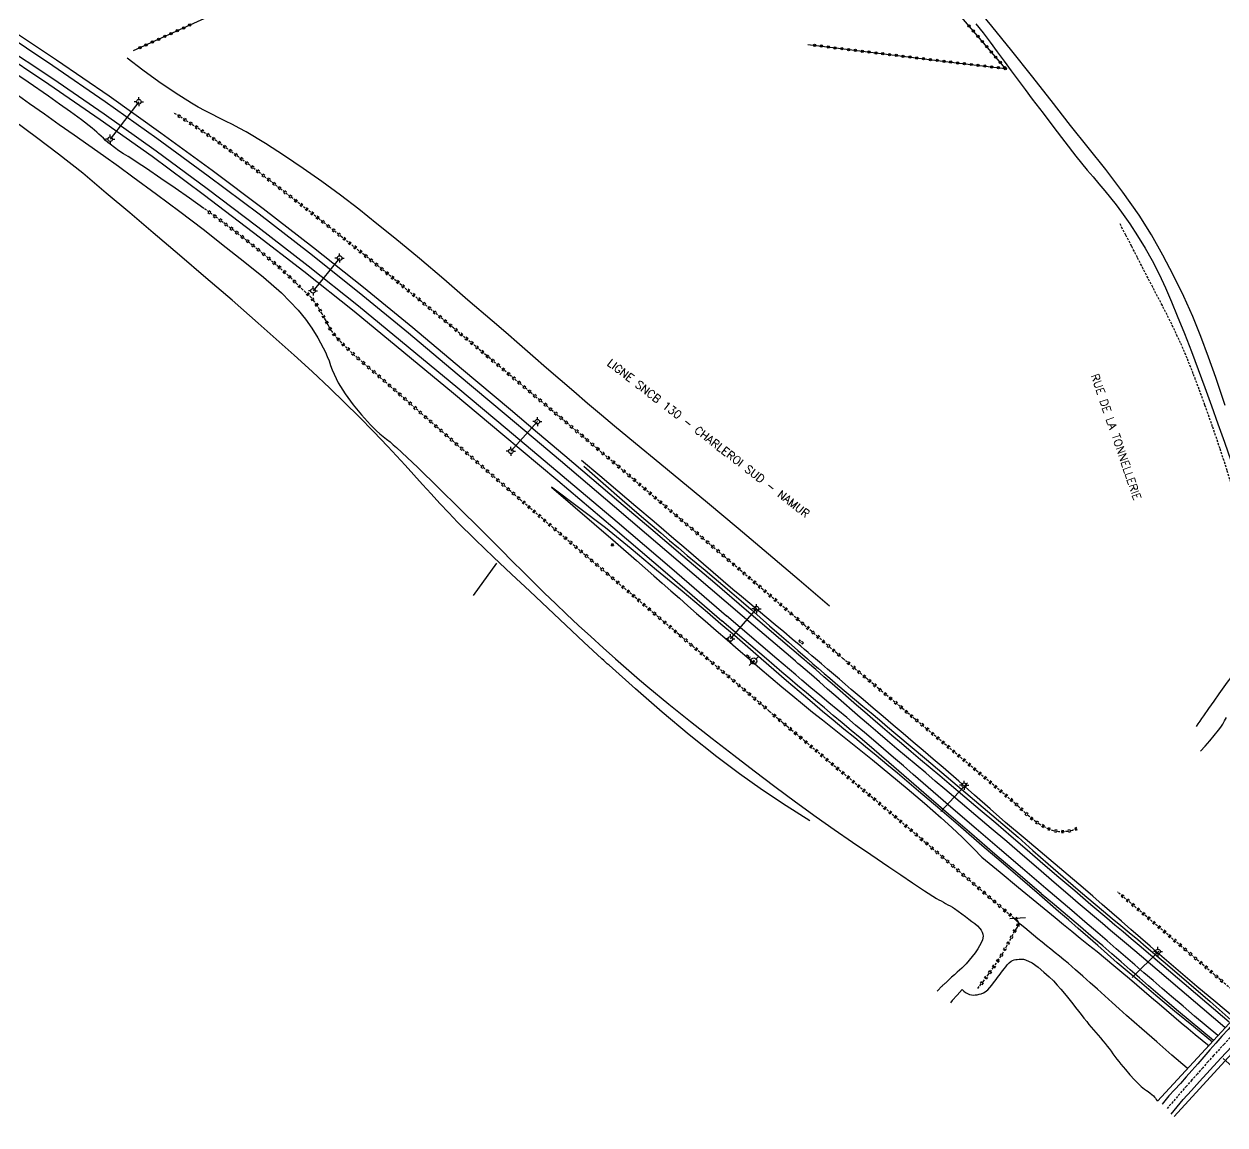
# Model space of a CAD drawing. Header units: millimetres. Extents: x 164000 to 165000, y 124105 to 125000.
# Drawn here: x 164574.7 to 164837.3, y 124569 to 124809.9 of the extents above; entities that cross this region are included whole.
import ezdxf

# ---------------------------------------------------------------- set-up
doc = ezdxf.new("R2010")
doc.units = ezdxf.units.MM
doc.linetypes.add('DASHED', pattern=[0.75, 0.5, -0.25])
doc.layers.get('0').update_dxf_attribs({"linetype": 'CONTINUOUS'})
for name, color, linetype in [('W0001', 6, 'DASHED'), ('W0008', 7, 'CONTINUOUS'), ('W0070', 7, 'DASHED'), ('W0071', 7, 'CONTINUOUS'), ('W0112', 1, 'DASHED'), ('W0120', 7, 'CONTINUOUS'), ('W0211', 2, 'CONTINUOUS'), ('W0214', 2, 'CONTINUOUS'), ('W0220', 5, 'DASHED'), ('W0323', 7, 'CONTINUOUS'), ('W0330', 7, 'CONTINUOUS'), ('W0473', 7, 'CONTINUOUS'), ('W0610', 7, 'CONTINUOUS'), ('W0611', 7, 'CONTINUOUS'), ('W0700', 7, 'CONTINUOUS'), ('W0850', 7, 'CONTINUOUS'), ('W0989', 7, 'CONTINUOUS')]:
    doc.layers.add(name, color=color, linetype=linetype)
doc.styles.get("Standard").update_dxf_attribs({"font": 'romans.shx', "width": 0.85})

# ---------------------------------------------------------------- blocks, each defined once
blk = doc.blocks.new('T610')
for p, q in [((-0.500001, 0), (-1.000002, 0)), ((0, 0.500001), (0, 1.000002)), ((0.500001, 0), (1.000002, 0)), ((0, -0.500001), (0, -1.000002))]:
    blk.add_line(p, q)
blk.add_ellipse((0, 0), major_axis=(-0.353554, 0.353554), ratio=1, start_param=3.926990817, end_param=10.2101761242)
blk = doc.blocks.new('T850')
for p, q in [((-0.25, -0.15), (0, 0.32)), ((0, 0.32), (0.25, -0.15)), ((-0.25, -0.15), (0.25, -0.15))]:
    blk.add_line(p, q)
for major_axis in [(-0.106, 0.106), (-0.0354, 0.0354), (-0.0236, 0.0236)]:
    blk.add_ellipse((0, 0), major_axis=major_axis, ratio=1, start_param=3.926991, end_param=10.210176)
blk = doc.blocks.new('T473')
for p, q in [((-0.166667, 0.166667), (0.166667, -0.166667)), ((-0.166667, -0.166667), (0.166667, 0.166667)), ((0.500001, 0.500001), (1.000002, 1.000002)), ((-1.000002, -1.000002), (-0.500001, -0.500001))]:
    blk.add_line(p, q)
blk.add_ellipse((0, 0), major_axis=(0.471405, 0.471405), ratio=1, start_param=5.4977871438, end_param=11.780972451)
blk = doc.blocks.new('t323o')
at = {"color": 0, "linetype": 'Continuous'}
for radius in [0.25, 0.15]:
    blk.add_circle((0, 0), radius, dxfattribs=at)
blk = doc.blocks.new('t220o')
at = {"color": 0, "linetype": 'Continuous'}
for p, q in [((-0.25, 0.25), (0.25, 0.25)), ((-0.25, -0.25), (0.25, -0.25))]:
    blk.add_line(p, q, dxfattribs=at)

msp = doc.modelspace()

# ---------------------------------------------------------------- linework, layer by layer
at = {"layer": 'W0001'}
msp.add_lwpolyline([(164839.42, 124589.25), (164837.12, 124586.74), (164834.81, 124584.22), (164833.61, 124582.9), (164832.43, 124581.56), (164831.25, 124580.22), (164830.07, 124578.88), (164828.87, 124577.55), (164824.52, 124572.51)], dxfattribs=at)
at = {"layer": 'W0008'}
for points in [[(164851.74, 124604.99), (164850.3, 124603.54), (164848.89, 124602.06), (164847.5, 124600.55), (164846.14, 124599.02), (164844.78, 124597.49), (164843.43, 124595.95), (164842.06, 124594.43), (164840.67, 124592.92), (164839.32, 124591.45), (164837.97, 124589.96), (164836.64, 124588.46), (164835.32, 124586.96), (164834, 124585.45), (164832.68, 124583.95), (164831.35, 124582.44), (164830.02, 124580.95), (164828.77, 124579.54), (164827.54, 124578.13), (164826.28, 124576.74), (164824.98, 124575.38), (164823.53, 124573.61), (164823.53, 124573.61)], [(164825.52, 124571.42), (164825.52, 124571.42), (164828.14, 124574.64), (164829.94, 124576.61), (164831.73, 124578.57), (164834.07, 124581.12), (164836.42, 124583.67), (164838.77, 124586.21), (164841.13, 124588.74), (164842.47, 124590.17), (164843.83, 124591.58), (164845.19, 124592.99), (164846.55, 124594.4), (164847.91, 124595.81), (164849.25, 124597.23), (164850.59, 124598.66), (164851.91, 124600.11)]]:
    msp.add_lwpolyline(points, dxfattribs=at)
at = {"layer": 'W0070'}
for points in [[(164745.1, 124674.51), (164744.26, 124675.15), (164744.07, 124674.9), (164744.91, 124674.27), (164745.1, 124674.51)], [(164733.28, 124671.21), (164732.69, 124671.76), (164732.83, 124671.92), (164733.43, 124671.37)]]:
    msp.add_lwpolyline(points, close=True, dxfattribs=at)
at = {"layer": 'W0071'}
for points in [[(164837.35, 124726.46), (164836.34, 124729.51), (164835.29, 124732.55), (164833.67, 124737.03), (164832, 124741.49), (164830.23, 124745.92), (164828.29, 124750.28), (164826.07, 124754.84), (164823.71, 124759.34), (164821.2, 124763.75), (164818.51, 124768.06), (164814.98, 124773.13), (164811.22, 124778.03), (164807.35, 124782.85), (164803.52, 124787.68), (164799.26, 124793.14), (164794.98, 124798.59), (164790.66, 124804.01), (164786.31, 124809.4), (164780.2, 124816.89)], [(164782.81, 124809.95), (164784.4, 124807.92), (164785.97, 124805.88), (164787.51, 124803.82), (164789.04, 124801.74), (164790.56, 124799.67), (164792.09, 124797.59), (164793.62, 124795.52), (164795.16, 124793.46), (164797.52, 124790.34), (164799.88, 124787.21), (164802.26, 124784.09), (164804.66, 124781), (164805.9, 124779.46), (164807.17, 124777.94), (164808.44, 124776.44), (164809.73, 124774.93), (164811, 124773.42), (164812.25, 124771.89), (164813.48, 124770.33), (164814.66, 124768.75), (164816.46, 124766.18), (164818.19, 124763.56), (164819.83, 124760.88), (164821.38, 124758.15), (164822.89, 124755.19), (164824.28, 124752.17), (164825.59, 124749.12), (164826.87, 124746.06), (164828.45, 124742.17), (164829.96, 124738.24), (164831.43, 124734.3), (164832.88, 124730.36), (164834.33, 124726.38), (164835.76, 124722.38), (164837.16, 124718.38), (164838.54, 124714.38)], [(164840.31, 124671), (164840.27, 124670.49), (164840.19, 124669.99), (164840.07, 124669.51), (164839.9, 124669.03), (164839.32, 124667.91), (164838.58, 124666.89), (164837.8, 124665.91), (164837.06, 124664.92), (164835.94, 124663.32), (164834.82, 124661.72), (164833.69, 124660.12), (164832.57, 124658.52), (164832.17, 124657.95), (164831.77, 124657.38), (164831.37, 124656.81), (164830.96, 124656.24)], [(164831.97, 124650.79), (164832.98, 124651.91), (164833.97, 124653.06), (164834.94, 124654.23), (164835.89, 124655.42), (164836.37, 124656.07), (164836.8, 124656.75), (164837.22, 124657.45), (164837.63, 124658.14)]]:
    msp.add_lwpolyline(points, dxfattribs=at)
at = {"layer": 'W0112'}
msp.add_lwpolyline([(164846.08, 124682.62), (164844.5, 124688.84), (164842.84, 124695.04), (164841.1, 124701.22), (164839.28, 124707.37), (164837.78, 124712.19), (164836.22, 124716.99), (164834.59, 124721.77), (164832.91, 124726.52), (164831.65, 124729.95), (164830.36, 124733.37), (164829.01, 124736.77), (164827.57, 124740.12), (164825.65, 124744.23), (164823.6, 124748.27), (164821.5, 124752.28), (164819.42, 124756.3), (164818.16, 124758.77), (164816.89, 124761.24), (164815.61, 124763.7), (164814.33, 124766.16)], dxfattribs=at)
at = {"layer": 'W0120'}
for points in [[(164793.66, 124614.32), (164790.28, 124614.12)], [(164851.35, 124605.47), (164822.54, 124574.23)], [(164826.18, 124570.87), (164854.68, 124602.04)]]:
    msp.add_lwpolyline(points, dxfattribs=at)
at = {"layer": 'W0211'}
for points in [[(164750.8, 124682.54), (164744.15, 124688.23), (164737.48, 124693.89), (164730.8, 124699.54), (164724.1, 124705.16), (164721.21, 124707.57), (164718.31, 124709.96), (164715.41, 124712.35), (164712.5, 124714.74), (164709.59, 124717.12), (164706.69, 124719.52), (164703.8, 124721.92), (164700.92, 124724.34), (164697.91, 124726.89), (164694.91, 124729.46), (164691.93, 124732.03), (164688.95, 124734.62), (164685.97, 124737.2), (164682.99, 124739.79), (164680, 124742.37), (164677.01, 124744.94), (164671.73, 124749.49), (164666.45, 124754.05), (164661.15, 124758.57), (164655.78, 124763.02), (164651.84, 124766.2), (164647.88, 124769.35), (164643.87, 124772.43), (164639.79, 124775.42), (164635.73, 124778.27), (164631.62, 124781.03), (164627.45, 124783.71), (164623.21, 124786.29), (164621.75, 124787.11), (164620.26, 124787.9), (164618.76, 124788.65), (164617.25, 124789.39), (164615.75, 124790.13), (164614.25, 124790.9), (164612.77, 124791.69), (164611.32, 124792.54), (164607.69, 124794.84), (164604.13, 124797.25), (164600.65, 124799.78), (164597.25, 124802.41)], [(164572.69, 124794.81), (164575.9, 124792.5), (164579.12, 124790.2), (164582.36, 124787.93), (164585.6, 124785.65), (164588.84, 124783.38), (164592.07, 124781.09), (164595.29, 124778.79), (164598.49, 124776.46), (164603.64, 124772.68), (164608.77, 124768.87), (164613.86, 124765), (164618.86, 124761.02), (164622.94, 124757.77), (164627.02, 124754.49), (164630.98, 124751.04), (164634.64, 124747.27), (164636.2, 124745.34), (164637.61, 124743.31), (164638.9, 124741.2), (164640.11, 124739.05), (164640.58, 124738.12), (164640.99, 124737.16), (164641.36, 124736.19), (164641.72, 124735.21), (164642.08, 124734.24), (164642.46, 124733.27), (164642.89, 124732.32), (164643.38, 124731.4), (164644.93, 124728.95), (164646.64, 124726.6), (164648.47, 124724.35), (164650.4, 124722.2), (164651.07, 124721.52), (164651.77, 124720.87), (164652.49, 124720.25), (164653.22, 124719.65), (164653.96, 124719.05), (164654.7, 124718.45), (164655.42, 124717.84), (164656.13, 124717.21), (164660.77, 124712.84), (164665.34, 124708.38), (164669.87, 124703.9), (164674.41, 124699.43), (164676.77, 124697.1), (164679.11, 124694.76), (164681.45, 124692.41), (164683.79, 124690.07), (164686.13, 124687.73), (164688.49, 124685.4), (164690.86, 124683.09), (164693.26, 124680.81), (164695.92, 124678.33), (164698.6, 124675.86), (164701.3, 124673.42), (164704.01, 124671)], [(164697.11, 124713.12), (164701.29, 124709.45), (164705.48, 124705.8), (164709.68, 124702.16), (164713.9, 124698.54), (164715.83, 124696.9), (164717.77, 124695.26), (164719.72, 124693.63), (164721.67, 124692), (164723.61, 124690.38), (164725.56, 124688.74), (164727.5, 124687.11), (164729.43, 124685.46), (164731.51, 124683.67), (164733.59, 124681.87), (164735.66, 124680.06), (164737.72, 124678.25), (164739.79, 124676.43), (164741.85, 124674.62), (164743.91, 124672.81), (164745.98, 124671)], [(164701.83, 124699.63), (164690.02, 124708.56)], [(164735.9, 124671), (164732.96, 124673.54), (164730.02, 124676.08), (164727.07, 124678.61), (164724.11, 124681.13), (164718.57, 124685.79), (164713.01, 124690.42), (164707.43, 124695.04), (164701.83, 124699.63)], [(164704.01, 124671), (164705.76, 124669.46), (164707.52, 124667.94), (164709.28, 124666.42), (164711.06, 124664.92), (164715.7, 124661.08), (164720.4, 124657.32), (164725.15, 124653.61), (164729.91, 124649.92), (164734.37, 124646.5), (164738.86, 124643.11), (164743.36, 124639.75), (164747.9, 124636.42)], [(164784.13, 124630.19), (164779.53, 124634.16), (164774.91, 124638.11), (164770.29, 124642.05), (164765.65, 124645.97), (164763.32, 124647.92), (164760.99, 124649.85), (164758.66, 124651.79), (164756.32, 124653.72), (164753.98, 124655.65), (164751.64, 124657.58), (164749.31, 124659.52), (164746.99, 124661.47), (164744.21, 124663.84), (164741.43, 124666.22), (164738.66, 124668.61), (164735.9, 124671)], [(164745.98, 124671), (164747.2, 124669.94), (164748.42, 124668.88), (164749.64, 124667.83), (164750.87, 124666.78), (164752.66, 124665.25), (164754.47, 124663.73), (164756.28, 124662.21), (164758.09, 124660.69), (164759.9, 124659.18), (164761.71, 124657.67), (164763.52, 124656.15), (164765.33, 124654.63), (164772.02, 124648.99), (164778.7, 124643.33), (164785.38, 124637.68), (164792.05, 124632.01)], [(164747.9, 124636.42), (164751.86, 124633.66), (164755.83, 124630.93), (164759.82, 124628.21), (164763.81, 124625.5), (164766.4, 124623.74), (164768.99, 124621.99), (164771.6, 124620.27), (164774.24, 124618.6), (164774.72, 124618.31), (164775.21, 124618.04), (164775.71, 124617.77), (164776.2, 124617.5), (164776.7, 124617.23), (164777.19, 124616.96), (164777.68, 124616.67), (164778.15, 124616.37), (164778.97, 124615.82), (164779.76, 124615.24), (164780.54, 124614.64), (164781.31, 124614.03), (164781.93, 124613.56), (164782.58, 124613.1), (164783.19, 124612.59), (164783.72, 124611.99), (164783.98, 124611.62), (164784.2, 124611.22), (164784.37, 124610.79), (164784.42, 124610.32), (164784.3, 124609.56), (164783.99, 124608.85), (164783.6, 124608.21), (164783.22, 124607.6), (164782.65, 124606.71), (164782.03, 124605.87), (164781.37, 124605.06), (164780.68, 124604.27), (164780.22, 124603.8), (164779.73, 124603.35), (164779.23, 124602.91), (164778.74, 124602.47), (164778.13, 124601.9), (164777.52, 124601.34), (164776.9, 124600.78), (164776.29, 124600.21), (164776.15, 124600.09), (164776.02, 124599.97), (164775.88, 124599.85), (164775.74, 124599.73), (164775.61, 124599.61), (164775.47, 124599.49), (164775.34, 124599.36), (164775.21, 124599.23), (164774.58, 124598.55), (164774.36, 124598.29)], [(164792.05, 124632.01), (164795.31, 124629.09), (164798.6, 124626.2), (164801.89, 124623.32), (164805.21, 124620.46), (164807.05, 124618.89), (164808.91, 124617.34), (164810.76, 124615.79), (164812.63, 124614.24), (164814.49, 124612.7), (164816.35, 124611.15), (164818.21, 124609.59), (164820.06, 124608.03), (164824.73, 124604.04), (164829.39, 124600.04), (164834.04, 124596.02), (164838.66, 124591.98)], [(164834.57, 124587.19), (164830.41, 124590.56), (164826.27, 124593.96), (164822.15, 124597.38), (164818.06, 124600.84), (164815.9, 124602.68), (164813.75, 124604.54), (164811.61, 124606.41), (164809.47, 124608.28), (164807.33, 124610.16), (164805.2, 124612.04), (164803.06, 124613.91), (164800.91, 124615.77), (164796.72, 124619.39), (164792.53, 124623), (164788.33, 124626.6), (164784.13, 124630.19)], [(164779.83, 124598.65), (164780.17, 124598.31), (164780.55, 124598.01), (164780.97, 124597.77), (164781.42, 124597.59), (164781.83, 124597.5), (164782.25, 124597.46), (164782.67, 124597.48), (164783.09, 124597.53), (164783.56, 124597.63), (164784.01, 124597.76), (164784.46, 124597.95), (164784.88, 124598.19), (164785.4, 124598.61), (164785.86, 124599.11), (164786.28, 124599.63), (164786.7, 124600.15), (164787, 124600.52), (164787.29, 124600.89), (164787.57, 124601.28), (164787.84, 124601.66), (164788.12, 124602.05), (164788.4, 124602.43), (164788.69, 124602.81), (164788.98, 124603.18), (164789.34, 124603.63), (164789.69, 124604.09), (164790.08, 124604.53), (164790.55, 124604.89), (164790.86, 124605.05), (164791.19, 124605.15), (164791.53, 124605.22), (164791.88, 124605.27), (164792.32, 124605.31), (164792.76, 124605.33), (164793.21, 124605.29), (164793.65, 124605.18), (164795.14, 124604.48), (164796.47, 124603.53), (164797.7, 124602.47), (164798.88, 124601.41), (164799.76, 124600.55), (164800.6, 124599.65), (164801.4, 124598.72), (164802.19, 124597.78), (164802.82, 124597.03), (164803.43, 124596.27), (164804.04, 124595.51), (164804.64, 124594.73), (164805.23, 124593.96), (164805.83, 124593.19), (164806.44, 124592.42), (164807.05, 124591.66), (164807.55, 124591.05), (164808.05, 124590.45), (164808.55, 124589.86), (164809.06, 124589.26), (164809.56, 124588.66), (164810.07, 124588.07), (164810.57, 124587.46), (164811.06, 124586.86), (164811.5, 124586.3), (164811.94, 124585.74), (164812.37, 124585.17), (164812.8, 124584.6), (164813.23, 124584.04), (164813.66, 124583.47), (164814.1, 124582.91), (164814.55, 124582.36), (164815.52, 124581.19), (164816.49, 124580.02), (164817.5, 124578.88), (164818.58, 124577.8), (164818.94, 124577.48), (164819.33, 124577.18), (164819.73, 124576.89), (164820.13, 124576.61), (164820.53, 124576.33), (164820.93, 124576.03), (164821.31, 124575.72), (164821.66, 124575.38), (164821.88, 124575.13), (164822.08, 124574.87), (164822.27, 124574.6), (164822.43, 124574.32)]]:
    msp.add_lwpolyline(points, dxfattribs=at)
at = {"layer": 'W0214'}
for points in [[(164613.99, 124769.55), (164610.86, 124771.75), (164607.73, 124773.94), (164604.58, 124776.11), (164601.43, 124778.27), (164600.44, 124778.93), (164599.43, 124779.58), (164598.43, 124780.22), (164597.42, 124780.86), (164596.42, 124781.5), (164595.42, 124782.17), (164594.45, 124782.86), (164593.49, 124783.57), (164592.98, 124783.99), (164592.49, 124784.43), (164592.01, 124784.88), (164591.53, 124785.33), (164591.06, 124785.79), (164590.58, 124786.24), (164590.09, 124786.69), (164589.59, 124787.11), (164587.25, 124788.93), (164584.86, 124790.68), (164582.43, 124792.38), (164580, 124794.07), (164575.57, 124797.14), (164571.12, 124800.17)], [(164747.76, 124671), (164746.95, 124671.69), (164746.14, 124672.38), (164745.32, 124673.07), (164744.51, 124673.76), (164742.66, 124675.32), (164740.81, 124676.88), (164738.96, 124678.43), (164737.1, 124679.98), (164735.25, 124681.52), (164733.39, 124683.08), (164731.54, 124684.63), (164729.7, 124686.19), (164727.53, 124688.03), (164725.38, 124689.88), (164723.22, 124691.73), (164721.07, 124693.58), (164718.92, 124695.44), (164716.76, 124697.29), (164714.61, 124699.14), (164712.45, 124700.98), (164708.49, 124704.35), (164704.52, 124707.71), (164700.55, 124711.06), (164696.57, 124714.41)], [(164690.02, 124708.56), (164694.69, 124704.56), (164699.34, 124700.55), (164703.99, 124696.52), (164708.63, 124692.49), (164710.51, 124690.85), (164712.38, 124689.2), (164714.25, 124687.55), (164716.12, 124685.9), (164717.99, 124684.25), (164719.86, 124682.6), (164721.74, 124680.96), (164723.62, 124679.32), (164726.02, 124677.24), (164728.41, 124675.16), (164730.81, 124673.08), (164733.22, 124671)], [(164733.22, 124671), (164735.59, 124668.96), (164737.97, 124666.93), (164740.36, 124664.92), (164742.76, 124662.91), (164744.92, 124661.13), (164747.1, 124659.37), (164749.29, 124657.63), (164751.48, 124655.89), (164753.68, 124654.15), (164755.87, 124652.41), (164758.05, 124650.66), (164760.22, 124648.89), (164764.02, 124645.77), (164767.8, 124642.65), (164771.56, 124639.47), (164775.24, 124636.23), (164777.58, 124634.08), (164779.88, 124631.89), (164782.15, 124629.66), (164784.37, 124627.39)], [(164789.31, 124635.19), (164785.91, 124638.21), (164782.5, 124641.22), (164779.08, 124644.22), (164775.64, 124647.21), (164773.47, 124649.08), (164771.29, 124650.95), (164769.11, 124652.81), (164766.92, 124654.67), (164764.73, 124656.52), (164762.54, 124658.38), (164760.36, 124660.24), (164758.17, 124662.1), (164756.87, 124663.21), (164755.57, 124664.32), (164754.27, 124665.44), (164752.97, 124666.55), (164751.67, 124667.66), (164750.37, 124668.78), (164749.06, 124669.89), (164747.76, 124671)], [(164839.36, 124592.46), (164835.26, 124595.9), (164831.16, 124599.36), (164827.08, 124602.84), (164823.01, 124606.33), (164820.91, 124608.14), (164818.82, 124609.96), (164816.73, 124611.79), (164814.64, 124613.62), (164812.56, 124615.45), (164810.47, 124617.28), (164808.37, 124619.1), (164806.27, 124620.91), (164802.05, 124624.5), (164797.82, 124628.08), (164793.57, 124631.64), (164789.31, 124635.19)], [(164784.09, 124627.63), (164788.1, 124624.32), (164792.12, 124621.02), (164796.14, 124617.71), (164800.16, 124614.41), (164801.99, 124612.92), (164803.82, 124611.43), (164805.65, 124609.94), (164807.48, 124608.45), (164809.31, 124606.96), (164811.14, 124605.46), (164812.96, 124603.96), (164814.77, 124602.45), (164816.4, 124601.08), (164818.03, 124599.7), (164819.65, 124598.31), (164821.26, 124596.93), (164822.88, 124595.54), (164824.49, 124594.15), (164826.12, 124592.77), (164827.74, 124591.39), (164829.26, 124590.12), (164830.77, 124588.86), (164832.3, 124587.6), (164833.82, 124586.34)], [(164829, 124581.48), (164825.68, 124584.34), (164822.38, 124587.21), (164819.08, 124590.1), (164815.79, 124592.99), (164814.19, 124594.41), (164812.6, 124595.84), (164811.01, 124597.28), (164809.42, 124598.72), (164807.83, 124600.16), (164806.23, 124601.59), (164804.62, 124603), (164803, 124604.4), (164802.06, 124605.18), (164801.12, 124605.96), (164800.17, 124606.72), (164799.21, 124607.48), (164798.26, 124608.24), (164797.3, 124609.01), (164796.35, 124609.77), (164795.41, 124610.55), (164794.45, 124611.36), (164793.49, 124612.18), (164792.53, 124613), (164791.58, 124613.83)], [(164779.83, 124598.65), (164778.73, 124597.46), (164777.66, 124596.24), (164777.28, 124595.79)], [(164836.89, 124583.61), (164853.28, 124569.04)]]:
    msp.add_lwpolyline(points, dxfattribs=at)
at = {"layer": 'W0220'}
for points in [[(164742.66, 124680.69), (164736.25, 124686.17), (164729.83, 124691.65), (164723.41, 124697.13), (164716.98, 124702.59), (164708.49, 124709.8), (164700, 124717), (164691.5, 124724.18), (164682.97, 124731.35), (164675.77, 124737.38), (164668.55, 124743.39), (164661.32, 124749.39), (164654.05, 124755.33), (164649.08, 124759.35), (164644.1, 124763.34), (164639.1, 124767.3), (164634.07, 124771.23), (164629.95, 124774.43), (164625.81, 124777.62), (164621.65, 124780.76), (164617.42, 124783.82), (164614.95, 124785.54), (164612.44, 124787.23), (164609.91, 124788.87), (164607.36, 124790.48)], [(164635.63, 124751.74), (164634.35, 124753.03), (164633.05, 124754.3), (164631.71, 124755.54), (164630.35, 124756.74), (164626.37, 124760.09), (164622.32, 124763.34), (164618.19, 124766.49), (164613.99, 124769.55)], [(164724.15, 124671), (164720.99, 124673.68), (164717.82, 124676.37), (164714.66, 124679.06), (164711.5, 124681.74), (164704.46, 124687.72), (164697.41, 124693.69), (164690.38, 124699.67), (164683.36, 124705.68), (164676, 124712.06), (164668.66, 124718.46), (164661.33, 124724.88), (164654.01, 124731.31), (164651.66, 124733.34), (164649.3, 124735.34), (164646.96, 124737.39), (164644.71, 124739.53), (164644, 124740.25), (164643.31, 124741), (164642.64, 124741.77), (164642.02, 124742.58), (164641.79, 124742.94), (164641.57, 124743.3), (164641.37, 124743.67), (164641.18, 124744.05), (164640.99, 124744.43), (164640.8, 124744.8), (164640.6, 124745.18), (164640.39, 124745.54), (164639.85, 124746.5), (164639.3, 124747.46), (164638.71, 124748.41), (164638.06, 124749.3), (164637.51, 124749.96), (164636.92, 124750.59), (164636.29, 124751.18), (164635.63, 124751.74)], [(164753.84, 124671), (164753.83, 124671), (164753.83, 124671.01), (164753.82, 124671.01), (164753.82, 124671.02), (164752.41, 124672.22), (164751.02, 124673.43), (164749.63, 124674.64), (164748.24, 124675.85), (164746.85, 124677.06), (164745.45, 124678.28), (164744.06, 124679.48), (164742.66, 124680.69)], [(164737.64, 124659.57), (164724.15, 124671)], [(164804.88, 124633.85), (164803.93, 124633.49), (164802.95, 124633.26), (164801.95, 124633.16), (164800.94, 124633.2), (164799.83, 124633.4), (164798.77, 124633.77), (164797.76, 124634.25), (164796.79, 124634.8), (164795.95, 124635.34), (164795.16, 124635.94), (164794.4, 124636.58), (164793.66, 124637.25), (164792.95, 124637.92), (164792.23, 124638.6), (164791.51, 124639.28), (164790.77, 124639.93), (164786.74, 124643.34), (164782.7, 124646.74), (164778.66, 124650.14), (164774.62, 124653.54), (164772.03, 124655.72), (164769.42, 124657.9), (164766.82, 124660.08), (164764.22, 124662.26), (164761.62, 124664.44), (164759.02, 124666.62), (164756.43, 124668.81), (164753.84, 124671)], [(164737.64, 124659.57), (164738.6, 124658.74), (164739.57, 124657.91), (164740.55, 124657.09), (164741.53, 124656.28), (164742.51, 124655.47), (164743.49, 124654.66), (164744.47, 124653.84), (164745.44, 124653.02), (164747.74, 124651.08), (164750.05, 124649.14), (164752.36, 124647.21), (164754.67, 124645.28), (164756.99, 124643.35), (164759.3, 124641.43), (164761.61, 124639.49), (164763.91, 124637.55), (164768.6, 124633.58), (164773.27, 124629.59), (164777.94, 124625.59), (164782.61, 124621.59), (164784.76, 124619.76), (164786.9, 124617.93), (164789.04, 124616.1), (164791.18, 124614.26)], [(164842.26, 124595.62), (164838.63, 124598.76), (164834.99, 124601.9), (164831.35, 124605.04), (164827.7, 124608.16), (164824.23, 124611.14), (164820.74, 124614.11), (164817.26, 124617.08), (164813.77, 124620.04)], [(164783.22, 124598.91), (164784.4, 124600.38), (164785.54, 124601.88), (164786.63, 124603.42), (164787.68, 124604.99), (164788.62, 124606.51), (164789.51, 124608.06), (164790.36, 124609.64), (164791.19, 124611.21), (164791.33, 124611.44), (164791.47, 124611.66), (164791.63, 124611.88), (164791.77, 124612.1), (164791.91, 124612.34), (164792.03, 124612.59), (164792.11, 124612.86), (164792.14, 124613.14), (164792.12, 124613.36), (164792.04, 124613.58), (164791.93, 124613.77), (164791.8, 124613.94), (164791.7, 124614.04), (164791.59, 124614.14), (164791.47, 124614.21), (164791.34, 124614.27)]]:
    msp.add_lwpolyline(points, dxfattribs=at)
at = {"layer": 'W0323'}
for points in [[(164789.3, 124800.14), (164779.26, 124811.86), (164764.32, 124828.99), (164746.44, 124848.62), (164733.33, 124863.44), (164722.58, 124875.31), (164711.81, 124887.26), (164700.55, 124898.69), (164686.73, 124910.51), (164675.15, 124919.95), (164667.45, 124925.67), (164649.8, 124907.85), (164646.07, 124904.03)], [(164598.63, 124804.06), (164613.42, 124810.78), (164618.88, 124813.17)], [(164746.07, 124805.43), (164752.81, 124804.56), (164777.35, 124801.55), (164789.3, 124800.14)]]:
    msp.add_lwpolyline(points, dxfattribs=at)
at = {"layer": 'W0330'}
for points in [[(164701.04, 124671), (164697.06, 124674.65), (164693.12, 124678.35), (164689.2, 124682.08), (164685.28, 124685.8), (164681.3, 124689.54), (164677.32, 124693.28), (164673.36, 124697.05), (164669.49, 124700.91), (164667.53, 124702.93), (164665.6, 124704.99), (164663.7, 124707.07), (164661.82, 124709.17), (164659.94, 124711.26), (164658.04, 124713.35), (164656.14, 124715.42), (164654.2, 124717.47), (164651.08, 124720.71), (164647.93, 124723.92), (164644.75, 124727.09), (164641.53, 124730.22), (164637.67, 124733.85), (164633.77, 124737.42), (164629.84, 124740.96), (164625.88, 124744.47), (164620.18, 124749.45), (164614.43, 124754.39), (164608.66, 124759.29), (164602.88, 124764.18), (164597.77, 124768.54), (164592.66, 124772.91), (164587.5, 124777.22), (164582.23, 124781.4), (164577.43, 124785.06), (164572.57, 124788.64)], [(164672.93, 124684.88), (164678.05, 124691.97)], [(164746.54, 124635.54), (164741.32, 124638.85), (164736.19, 124642.3), (164731.14, 124645.87), (164726.19, 124649.57), (164720.13, 124654.38), (164714.21, 124659.36), (164708.39, 124664.45), (164702.61, 124669.59), (164702.22, 124669.94), (164701.82, 124670.29), (164701.43, 124670.65), (164701.04, 124671)]]:
    msp.add_lwpolyline(points, dxfattribs=at)
at = {"layer": 'W0611'}
for points in [[(164599.77, 124792.88), (164593.5, 124784.68)], [(164643.67, 124758.68), (164637.87, 124751.51)], [(164686.92, 124722.9), (164681.13, 124716.42)], [(164729.14, 124675.37), (164734.84, 124681.97)], [(164780.98, 124643.89), (164775.16, 124637.63)], [(164822.86, 124607.07), (164816.97, 124601.32)]]:
    msp.add_lwpolyline(points, dxfattribs=at)
at = {"layer": 'W0700'}
for points in [[(164732.68, 124681.56), (164725.7, 124687.53), (164718.72, 124693.49), (164711.74, 124699.44), (164704.75, 124705.38), (164698.83, 124710.42), (164692.91, 124715.45), (164686.99, 124720.48), (164681.04, 124725.47), (164670.35, 124734.43), (164659.66, 124743.39), (164648.89, 124752.26), (164637.99, 124760.95), (164626.97, 124769.45), (164615.84, 124777.82), (164604.61, 124786.03), (164593.25, 124794.07), (164581.78, 124801.97), (164570.2, 124809.72)], [(164731.7, 124680.42), (164724.73, 124686.39), (164717.75, 124692.34), (164710.77, 124698.3), (164703.78, 124704.24), (164697.86, 124709.27), (164691.95, 124714.31), (164686.02, 124719.33), (164680.07, 124724.32), (164669.4, 124733.27), (164658.72, 124742.22), (164647.96, 124751.08), (164637.06, 124759.77), (164626.06, 124768.26), (164614.95, 124776.61), (164603.73, 124784.81), (164592.39, 124792.84), (164580.94, 124800.73), (164569.38, 124808.46)], [(164568.7, 124804.32), (164580.09, 124796.75), (164591.35, 124789), (164602.66, 124780.94), (164613.82, 124772.69), (164624.88, 124764.29), (164635.85, 124755.79), (164646.86, 124747.03), (164657.75, 124738.12), (164668.57, 124729.12), (164679.37, 124720.1), (164691.42, 124709.99), (164703.41, 124699.82), (164715.37, 124689.6), (164727.27, 124679.32)], [(164569.52, 124805.57), (164580.93, 124797.99), (164592.21, 124790.23), (164603.53, 124782.15), (164614.72, 124773.9), (164625.79, 124765.49), (164636.77, 124756.97), (164647.8, 124748.2), (164658.7, 124739.29), (164669.53, 124730.28), (164680.33, 124721.26), (164692.38, 124711.14), (164704.39, 124700.97), (164716.34, 124690.74), (164728.25, 124680.45)], [(164739.31, 124671), (164728.25, 124680.45)], [(164745.08, 124671), (164732.68, 124681.56)], [(164737, 124671), (164727.27, 124679.32)], [(164742.77, 124671), (164731.7, 124680.42)], [(164797.12, 124619.64), (164792.05, 124623.97), (164786.98, 124628.31), (164781.92, 124632.66), (164776.86, 124637.01), (164774.68, 124638.89), (164772.51, 124640.77), (164770.34, 124642.66), (164768.17, 124644.55), (164765.99, 124646.43), (164763.82, 124648.32), (164761.64, 124650.19), (164759.45, 124652.06), (164757.51, 124653.72), (164755.56, 124655.36), (164753.6, 124657), (164751.64, 124658.64), (164749.68, 124660.28), (164747.72, 124661.92), (164745.77, 124663.56), (164743.82, 124665.2), (164742.11, 124666.65), (164740.4, 124668.1), (164738.7, 124669.55), (164737, 124671)], [(164798.1, 124620.78), (164793.02, 124625.11), (164787.96, 124629.45), (164782.9, 124633.79), (164777.84, 124638.14), (164775.66, 124640.02), (164773.48, 124641.91), (164771.31, 124643.8), (164769.14, 124645.69), (164766.97, 124647.57), (164764.79, 124649.46), (164762.61, 124651.33), (164760.43, 124653.21), (164758.48, 124654.86), (164756.53, 124656.51), (164754.57, 124658.15), (164752.61, 124659.78), (164750.65, 124661.42), (164748.69, 124663.06), (164746.74, 124664.7), (164744.79, 124666.35), (164743.42, 124667.51), (164742.05, 124668.67), (164740.68, 124669.84), (164739.31, 124671)], [(164789.57, 124631.02), (164786.18, 124633.89), (164782.8, 124636.77), (164779.42, 124639.64), (164776.03, 124642.5), (164773.94, 124644.27), (164771.85, 124646.04), (164769.76, 124647.8), (164767.66, 124649.56), (164765.57, 124651.32), (164763.48, 124653.09), (164761.39, 124654.86), (164759.31, 124656.64), (164757.52, 124658.18), (164755.74, 124659.73), (164753.96, 124661.28), (164752.18, 124662.84), (164750.4, 124664.4), (164748.63, 124665.95), (164746.84, 124667.5), (164745.05, 124669.04), (164744.49, 124669.53), (164743.92, 124670.02), (164743.35, 124670.51), (164742.77, 124671)], [(164790.54, 124632.16), (164787.16, 124635.04), (164783.77, 124637.91), (164780.39, 124640.78), (164777, 124643.65), (164774.91, 124645.42), (164772.82, 124647.18), (164770.73, 124648.94), (164768.64, 124650.7), (164766.54, 124652.47), (164764.45, 124654.23), (164762.37, 124656), (164760.29, 124657.78), (164758.5, 124659.32), (164756.72, 124660.87), (164754.94, 124662.42), (164753.16, 124663.98), (164751.38, 124665.53), (164749.6, 124667.09), (164747.82, 124668.64), (164746.03, 124670.18), (164745.79, 124670.39), (164745.56, 124670.59), (164745.32, 124670.8), (164745.08, 124671)], [(164837.24, 124590.38), (164832.32, 124594.57), (164827.4, 124598.76), (164822.48, 124602.95), (164817.55, 124607.13), (164815.79, 124608.63), (164814.03, 124610.12), (164812.26, 124611.61), (164810.5, 124613.11), (164808.74, 124614.6), (164806.97, 124616.09), (164805.21, 124617.59), (164803.45, 124619.09), (164799.97, 124622.06), (164796.49, 124625.05), (164793.02, 124628.04), (164789.56, 124631.03)], [(164838.21, 124591.52), (164833.29, 124595.72), (164828.37, 124599.9), (164823.45, 124604.09), (164818.52, 124608.28), (164816.76, 124609.77), (164815, 124611.26), (164813.24, 124612.76), (164811.47, 124614.25), (164809.71, 124615.74), (164807.95, 124617.23), (164806.18, 124618.73), (164804.43, 124620.23), (164800.95, 124623.2), (164797.47, 124626.18), (164794, 124629.17), (164790.54, 124632.16)], [(164835.73, 124588.64), (164833.19, 124590.75), (164830.65, 124592.87), (164828.13, 124595), (164825.61, 124597.14), (164823.59, 124598.87), (164821.57, 124600.61), (164819.56, 124602.35), (164817.55, 124604.1), (164815.54, 124605.85), (164813.53, 124607.59), (164811.52, 124609.34), (164809.51, 124611.07), (164806.66, 124613.51), (164803.81, 124615.94), (164800.96, 124618.36), (164798.1, 124620.78)], [(164834.77, 124587.49), (164832.23, 124589.6), (164829.69, 124591.72), (164827.16, 124593.86), (164824.64, 124596), (164822.61, 124597.73), (164820.6, 124599.47), (164818.59, 124601.21), (164816.58, 124602.96), (164814.57, 124604.71), (164812.56, 124606.46), (164810.55, 124608.2), (164808.53, 124609.93), (164805.69, 124612.37), (164802.84, 124614.79), (164799.99, 124617.22), (164797.13, 124619.63)]]:
    msp.add_lwpolyline(points, dxfattribs=at)

# ---------------------------------------------------------------- block references
at = {"layer": 'W0220'}
for p, rotation in [((164608.63, 124789.68), 147.8447709447558), ((164609.9, 124788.88), 147.8447709447558), ((164611.16, 124788.06), 146.9462269497786), ((164612.41, 124787.25), 146.9462269497786), ((164613.66, 124786.41), 146.0476814131973), ((164614.9, 124785.57), 146.0476814131973), ((164616.13, 124784.71), 145.1491343362969), ((164617.37, 124783.86), 145.1491343362969), ((164618.58, 124782.98), 144.0674865046622), ((164619.8, 124782.1), 144.0674865046622), ((164621.01, 124781.22), 144.0674865046622), ((164622.22, 124780.33), 142.9898157653518), ((164623.41, 124779.42), 142.9898157653518), ((164624.61, 124778.52), 142.9898157653518), ((164625.81, 124777.62), 142.9898157653518), ((164627, 124776.7), 142.3638179726152), ((164628.19, 124775.79), 142.3638179726152), ((164629.37, 124774.87), 142.3638179726152), ((164630.56, 124773.95), 142.1897199253759), ((164631.75, 124773.03), 142.1897199253759), ((164632.93, 124772.11), 142.1897199253759), ((164634.12, 124771.19), 141.9984136706304), ((164635.3, 124770.27), 141.9984136706304), ((164615.2, 124768.66), 143.9710672044901), ((164616.41, 124767.78), 143.9710672044901), ((164617.63, 124766.9), 143.9710672044901), ((164636.48, 124769.35), 141.9984136706304), ((164637.66, 124768.42), 141.9984136706304), ((164638.84, 124767.5), 141.9984136706304), ((164618.83, 124766), 142.622325630317), ((164620.02, 124765.09), 142.622325630317), ((164621.21, 124764.18), 142.622325630317), ((164640.02, 124766.57), 141.6243509059052), ((164641.2, 124765.64), 141.6243509059052), ((164642.37, 124764.71), 141.6243509059052), ((164622.4, 124763.27), 141.2735818354188), ((164623.57, 124762.33), 141.2735818354188), ((164643.55, 124763.78), 141.6243509059052), ((164644.72, 124762.84), 141.302812133343), ((164645.89, 124761.9), 141.302812133343), ((164624.74, 124761.39), 141.2735818354188), ((164625.91, 124760.45), 141.2735818354188), ((164627.07, 124759.5), 139.9248358191472), ((164647.06, 124760.97), 141.302812133343), ((164648.23, 124760.03), 141.302812133343), ((164649.4, 124759.09), 141.0337989269815), ((164628.22, 124758.53), 139.9248358191472), ((164629.37, 124757.57), 139.9248358191472), ((164630.51, 124756.6), 138.5760872884712), ((164650.57, 124758.15), 141.0337989269815), ((164651.74, 124757.2), 141.0337989269815), ((164652.9, 124756.26), 141.0337989269815), ((164631.63, 124755.61), 138.5760872884712), ((164632.74, 124754.59), 137.227339017448), ((164654.07, 124755.32), 140.7133393318413), ((164655.23, 124754.37), 140.7133393318413), ((164633.82, 124753.55), 135.878595223685), ((164634.88, 124752.49), 134.5298559035545), ((164656.39, 124753.42), 140.7133393318413), ((164657.55, 124752.47), 140.7133393318413), ((164658.71, 124751.52), 140.7133393318413), ((164636.75, 124750.74), 136.6490387243301), ((164637.78, 124749.65), 130.0528883667645), ((164638.68, 124748.45), 125.8995478127219), ((164659.87, 124750.57), 140.7133393318413), ((164661.03, 124749.62), 140.7133393318413), ((164662.19, 124748.66), 140.3727259506302), ((164639.46, 124747.17), 119.7326692986361), ((164640.21, 124745.87), 119.8225029525066), ((164663.35, 124747.7), 140.3727259506302), ((164664.5, 124746.75), 140.3727259506302), ((164665.66, 124745.79), 140.3727259506302), ((164640.92, 124744.55), 116.7973536374383), ((164641.62, 124743.22), 120.7403324536314), ((164666.81, 124744.83), 140.3727259506302), ((164667.97, 124743.88), 140.3727259506302), ((164642.47, 124741.99), 127.1354030149679), ((164643.44, 124740.85), 133.1954238014771), ((164669.12, 124742.92), 140.1601878592597), ((164670.27, 124741.96), 140.1601878592597), ((164671.42, 124741), 140.1601878592597), ((164644.48, 124739.77), 134.5270214147233), ((164645.56, 124738.72), 136.4150046233756), ((164672.58, 124740.04), 140.1601878592597), ((164673.73, 124739.08), 140.1601878592597), ((164674.88, 124738.11), 140.1601878592597), ((164646.65, 124737.69), 136.4150046233756), ((164647.76, 124736.69), 138.751469470219), ((164648.89, 124735.7), 138.751469470219), ((164676.03, 124737.15), 140.0757312475756), ((164677.18, 124736.19), 140.0757312475756), ((164650.03, 124734.72), 139.6888558748598), ((164651.17, 124733.75), 139.6888558748598), ((164652.31, 124732.78), 139.223906198006), ((164678.33, 124735.23), 140.0757312475756), ((164679.48, 124734.27), 140.0757312475756), ((164680.63, 124733.3), 140.0757312475756), ((164653.45, 124731.8), 139.223906198006), ((164654.58, 124730.81), 138.7144726999249), ((164681.78, 124732.34), 140.0757312475756), ((164682.93, 124731.38), 140.0757312475756), ((164684.08, 124730.41), 139.968884308801), ((164655.71, 124729.82), 138.7144726999249), ((164656.83, 124728.83), 138.7144726999249), ((164657.96, 124727.84), 138.7144726999249), ((164685.23, 124729.45), 139.968884308801), ((164686.38, 124728.48), 139.968884308801), ((164687.53, 124727.52), 139.968884308801), ((164659.09, 124726.85), 138.7144726999249), ((164660.21, 124725.86), 138.7144726999249), ((164661.34, 124724.87), 138.7749587665472), ((164688.68, 124726.55), 139.968884308801), ((164689.82, 124725.59), 139.968884308801), ((164662.47, 124723.88), 138.7749587665472), ((164663.6, 124722.9), 138.7749587665472), ((164690.97, 124724.62), 139.968884308801), ((164692.12, 124723.66), 139.8106337020985), ((164693.27, 124722.69), 139.8106337020985), ((164664.73, 124721.91), 138.7749587665472), ((164665.85, 124720.92), 138.7749587665472), ((164666.98, 124719.93), 138.7749587665472), ((164694.41, 124721.72), 139.8106337020985), ((164695.56, 124720.75), 139.8106337020985), ((164696.7, 124719.79), 139.8106337020985), ((164668.11, 124718.94), 138.7749587665472), ((164669.24, 124717.95), 138.9101562009016), ((164670.37, 124716.97), 138.9101562009016), ((164697.85, 124718.82), 139.8106337020985), ((164698.99, 124717.85), 139.8106337020985), ((164700.14, 124716.88), 139.7104276969448), ((164671.5, 124715.98), 138.9101562009016), ((164672.63, 124715), 138.9101562009016), ((164701.28, 124715.91), 139.7104276969448), ((164702.43, 124714.94), 139.7104276969448), ((164673.76, 124714.01), 138.9101562009016), ((164674.89, 124713.03), 138.9101562009016), ((164676.02, 124712.04), 139.1200636631465), ((164703.57, 124713.97), 139.7104276969448), ((164704.72, 124713), 139.7104276969448), ((164705.86, 124712.03), 139.7104276969448), ((164677.16, 124711.06), 139.1200636631465), ((164678.29, 124710.08), 139.1200636631465), ((164679.43, 124709.09), 139.1200636631465), ((164707.01, 124711.06), 139.7104276969448), ((164708.15, 124710.09), 139.7104276969448), ((164709.29, 124709.12), 139.668266893272), ((164680.56, 124708.11), 139.1200636631465), ((164681.69, 124707.13), 139.1200636631465), ((164710.44, 124708.15), 139.668266893272), ((164711.58, 124707.18), 139.668266893272), ((164682.83, 124706.15), 139.1200636631465), ((164683.97, 124705.17), 139.3837326027582), ((164685.1, 124704.19), 139.3837326027582), ((164712.72, 124706.21), 139.668266893272), ((164713.87, 124705.24), 139.668266893272), ((164715.01, 124704.27), 139.668266893272), ((164686.24, 124703.22), 139.3837326027582), ((164687.38, 124702.24), 139.3837326027582), ((164688.52, 124701.26), 139.3837326027582), ((164716.15, 124703.3), 139.668266893272), ((164717.3, 124702.32), 139.6266254322669), ((164718.44, 124701.35), 139.6266254322669), ((164689.66, 124700.29), 139.3837326027582), ((164690.8, 124699.31), 139.6159576444184), ((164719.58, 124700.38), 139.6266254322669), ((164720.73, 124699.41), 139.6266254322669), ((164691.94, 124698.34), 139.6159576444184), ((164693.08, 124697.37), 139.6159576444184), ((164694.23, 124696.4), 139.6159576444184), ((164721.87, 124698.44), 139.6266254322669), ((164723.01, 124697.47), 139.6266254322669), ((164724.15, 124696.49), 139.5614615278244), ((164695.37, 124695.43), 139.6159576444184), ((164696.51, 124694.45), 139.6159576444184), ((164697.65, 124693.48), 139.7171894201023), ((164725.3, 124695.52), 139.5614615278244), ((164726.44, 124694.55), 139.5614615278244), ((164727.58, 124693.58), 139.5614615278244), ((164698.8, 124692.51), 139.7171894201023), ((164699.94, 124691.54), 139.7171894201023), ((164728.72, 124692.6), 139.5614615278244), ((164729.86, 124691.63), 139.4963015232071), ((164731, 124690.65), 139.4963015232071), ((164701.09, 124690.57), 139.7171894201023), ((164702.23, 124689.6), 139.7171894201023), ((164703.38, 124688.63), 139.7171894201023), ((164732.14, 124689.68), 139.4963015232071), ((164733.28, 124688.71), 139.4963015232071), ((164704.52, 124687.66), 139.6874248459316), ((164705.66, 124686.69), 139.6874248459316), ((164706.81, 124685.72), 139.6874248459316), ((164734.42, 124687.73), 139.4963015232071), ((164735.56, 124686.76), 139.4963015232071), ((164736.7, 124685.78), 139.4311454180079), ((164707.95, 124684.75), 139.6874248459316), ((164709.1, 124683.78), 139.6874248459316), ((164710.24, 124682.81), 139.6874248459316), ((164737.84, 124684.81), 139.4311454180079), ((164738.98, 124683.83), 139.4311454180079), ((164740.12, 124682.86), 139.4311454180079), ((164711.38, 124681.84), 139.6874248459316), ((164712.53, 124680.87), 139.6507362051069), ((164741.26, 124681.88), 139.4311454180079), ((164742.4, 124680.91), 139.4311454180079), ((164713.67, 124679.9), 139.6507362051069), ((164714.81, 124678.93), 139.661429702182), ((164715.96, 124677.96), 139.661429702182), ((164743.8, 124679.71), 139.3555351710064), ((164744.93, 124678.73), 139.1153667817275), ((164746.06, 124677.74), 138.9536569892291), ((164717.1, 124676.99), 139.661429702182), ((164718.24, 124676.01), 139.6722282308918), ((164719.39, 124675.04), 139.6722282308918), ((164747.19, 124676.76), 138.870407558892), ((164748.32, 124675.77), 138.8824062192604), ((164720.53, 124674.07), 139.6722282308918), ((164721.67, 124673.1), 139.6831317923829), ((164749.45, 124674.79), 138.8824062192604), ((164750.59, 124673.8), 138.9896522209266), ((164751.72, 124672.82), 139.1753565995464), ((164722.82, 124672.13), 139.6831317923829), ((164723.96, 124671.16), 139.6831317923829), ((164725.29, 124670.03), 139.7111698586296), ((164752.86, 124671.84), 139.43951732491), ((164754.98, 124670.03), 139.6928313012402), ((164726.44, 124669.06), 139.7111698586296), ((164727.58, 124668.09), 139.7111698586296), ((164728.73, 124667.12), 139.7111698586296), ((164756.13, 124669.06), 139.6928313012402), ((164757.27, 124668.09), 139.8518198159957), ((164758.42, 124667.12), 139.8518198159957), ((164729.87, 124666.15), 139.7111698586296), ((164731.02, 124665.18), 139.7111698586296), ((164759.57, 124666.16), 139.9726824370883), ((164760.72, 124665.19), 139.9726824370883), ((164732.16, 124664.21), 139.7111698586296), ((164733.3, 124663.24), 139.7111698586296), ((164734.45, 124662.27), 139.7111698586296), ((164761.86, 124664.23), 140.0554188536917), ((164763.01, 124663.27), 140.0554188536917), ((164764.16, 124662.3), 140.0554188536917), ((164735.59, 124661.3), 139.7111698586296), ((164736.74, 124660.33), 139.7111698586296), ((164765.32, 124661.34), 140.0939250853479), ((164766.47, 124660.38), 140.0939250853479), ((164767.62, 124659.42), 140.0882005941159), ((164738.77, 124658.59), 319.6888581002423), ((164739.92, 124657.62), 320.0690168920071), ((164741.07, 124656.66), 320.3225141260941), ((164768.77, 124658.45), 140.0882005941159), ((164769.92, 124657.49), 140.0443484551813), ((164771.07, 124656.53), 140.0443484551813), ((164742.22, 124655.7), 320.4187188890797), ((164743.38, 124654.75), 320.3576152021099), ((164772.22, 124655.56), 139.9623687817026), ((164773.37, 124654.6), 139.9623687817026), ((164744.53, 124653.79), 319.855301197544), ((164745.68, 124652.82), 319.7838915285436), ((164746.82, 124651.85), 319.7838915285436), ((164774.51, 124653.63), 139.9623687817026), ((164775.66, 124652.67), 139.912466190472), ((164776.81, 124651.7), 139.912466190472), ((164747.97, 124650.88), 319.9841980535539), ((164749.12, 124649.92), 319.9841980535539), ((164750.27, 124648.96), 320.1269001715343), ((164777.96, 124650.74), 139.912466190472), ((164779.1, 124649.77), 139.8970813051453), ((164780.25, 124648.8), 139.8970813051453), ((164751.42, 124647.99), 320.1269001715343), ((164752.57, 124647.03), 320.2119970423665), ((164753.72, 124646.07), 320.2119970423665), ((164781.4, 124647.84), 139.8970813051453), ((164782.55, 124646.87), 139.8970813051453), ((164754.88, 124645.11), 320.2268707401213), ((164756.03, 124644.15), 320.2268707401213), ((164783.69, 124645.9), 139.8494611825016), ((164784.84, 124644.94), 139.8494611825016), ((164785.99, 124643.97), 139.8494611825016), ((164757.18, 124643.19), 320.1715207641096), ((164758.33, 124642.23), 320.1715207641096), ((164759.49, 124641.27), 320.0585642076387), ((164787.13, 124643), 139.7696059098651), ((164788.28, 124642.03), 139.7696059098651), ((164789.42, 124641.06), 139.7696059098651), ((164760.64, 124640.31), 320.0585642076387), ((164761.78, 124639.34), 319.8880017357647), ((164762.93, 124638.38), 319.8880017357647), ((164790.57, 124640.1), 139.7696059098651), ((164791.69, 124639.1), 137.1176101869091), ((164792.79, 124638.08), 136.3763219903422), ((164764.08, 124637.41), 319.6879183273353), ((164765.22, 124636.44), 319.6879183273353), ((164766.37, 124635.47), 319.6879183273353), ((164793.88, 124637.05), 137.7174570877739), ((164795.01, 124636.06), 139.9869061675997), ((164767.51, 124634.5), 319.6879183273353), ((164768.65, 124633.53), 319.5194228311779), ((164796.21, 124635.17), 147.0764617139511), ((164797.5, 124634.4), 150.6617035102675), ((164798.85, 124633.75), 160.7916228223573), ((164800.28, 124633.32), 169.3828919020251), ((164801.77, 124633.17), 177.9744073767181), ((164803.26, 124633.33), 193.2475793697734), ((164804.68, 124633.78), 200.8841732510262), ((164769.79, 124632.56), 319.5194228311779), ((164770.94, 124631.58), 319.5194228311779), ((164772.08, 124630.61), 319.5194228311779), ((164773.22, 124629.63), 319.5194228311779), ((164774.36, 124628.66), 319.4408511858744), ((164775.5, 124627.68), 319.4408511858744), ((164776.64, 124626.71), 319.4408511858744), ((164777.78, 124625.73), 319.4408511858744), ((164778.92, 124624.76), 319.4522045202826), ((164780.06, 124623.78), 319.4522045202826), ((164781.2, 124622.81), 319.4522045202826), ((164782.34, 124621.83), 319.4522045202826), ((164783.48, 124620.86), 319.4643579978502), ((164784.62, 124619.88), 319.4643579978502), ((164785.75, 124618.91), 319.4400638018113), ((164786.89, 124617.93), 319.4400638018113), ((164814.91, 124619.07), 139.6700582103229), ((164816.05, 124618.1), 139.6700582103229), ((164817.2, 124617.13), 139.6700582103229), ((164788.03, 124616.96), 319.4157722335785), ((164789.17, 124615.98), 319.3914832948465), ((164790.31, 124615), 319.3914832948465), ((164818.34, 124616.16), 139.5936765772068), ((164819.48, 124615.19), 139.5936765772068), ((164791.63, 124614.11), 140.4113867870942), ((164792.08, 124612.78), 73.2089389385652), ((164820.63, 124614.22), 139.5936765772068), ((164821.77, 124613.24), 139.5172945719438), ((164822.91, 124612.27), 139.5172945719438), ((164790.63, 124610.16), 62.06253774428789), ((164791.35, 124611.48), 56.08468384354789), ((164824.05, 124611.29), 139.5172945719438), ((164825.19, 124610.32), 139.4409121941017), ((164826.33, 124609.34), 139.4409121941017), ((164789.2, 124607.52), 60.32883374007551), ((164789.92, 124608.84), 61.57761429280319), ((164827.47, 124608.37), 139.4409121941017), ((164828.61, 124607.39), 139.3645271108813), ((164787.66, 124604.95), 56.29964418211519), ((164788.45, 124606.23), 58.31748669850631), ((164829.74, 124606.42), 139.3645271108813), ((164830.88, 124605.44), 139.3645271108813), ((164832.02, 124604.46), 139.2881391240479), ((164785.96, 124602.48), 54.59105659070057), ((164786.82, 124603.7), 56.29964418211519), ((164833.16, 124603.48), 139.2881391240479), ((164834.29, 124602.5), 139.2881391240479), ((164835.43, 124601.52), 139.2117502886067), ((164784.16, 124600.08), 51.17388005444175), ((164785.08, 124601.27), 52.88246854778282), ((164836.57, 124600.55), 139.2117502886067)]:
    msp.add_blockref('t220o', p, dxfattribs=dict(at, rotation=rotation))
at = {"layer": 'W0323'}
for p, rotation in [((164609.55, 124809.02), 24.45796124517069), ((164610.92, 124809.65), 24.45796124517069), ((164781.31, 124809.47), 130.5815580365575), ((164604.09, 124806.54), 24.45796124517069), ((164605.46, 124807.16), 24.45796124517069), ((164606.82, 124807.78), 24.45796124517069), ((164608.19, 124808.4), 24.45796124517069), ((164782.28, 124808.33), 130.5815580365575), ((164783.26, 124807.19), 130.5815580365575), ((164600, 124804.68), 24.45796124517069), ((164601.36, 124805.3), 24.45796124517069), ((164602.73, 124805.92), 24.45796124517069), ((164747.56, 124805.24), 352.6001843985529), ((164749.04, 124805.05), 352.6001843985529), ((164750.53, 124804.85), 352.6001843985529), ((164752.02, 124804.66), 352.6001843985529), ((164753.51, 124804.47), 353.005753054487), ((164755, 124804.29), 353.005753054487), ((164756.48, 124804.11), 353.005753054487), ((164757.97, 124803.92), 353.005753054487), ((164759.46, 124803.74), 353.005753054487), ((164784.24, 124806.05), 130.5815580365575), ((164785.21, 124804.91), 130.5815580365575), ((164786.19, 124803.77), 130.5815580365575), ((164760.95, 124803.56), 353.005753054487), ((164762.44, 124803.38), 353.005753054487), ((164763.93, 124803.19), 353.005753054487), ((164765.42, 124803.01), 353.005753054487), ((164766.91, 124802.83), 353.005753054487), ((164768.4, 124802.64), 353.005753054487), ((164769.88, 124802.46), 353.005753054487), ((164771.37, 124802.28), 353.005753054487), ((164772.86, 124802.1), 353.005753054487), ((164774.35, 124801.91), 353.005753054487), ((164775.84, 124801.73), 353.005753054487), ((164777.33, 124801.55), 353.005753054487), ((164778.82, 124801.37), 353.279591450727), ((164780.31, 124801.2), 353.279591450727), ((164781.8, 124801.02), 353.279591450727), ((164787.16, 124802.63), 130.5815580365575), ((164788.14, 124801.49), 130.5815580365575), ((164783.29, 124800.85), 353.279591450727), ((164784.78, 124800.67), 353.279591450727), ((164786.27, 124800.5), 353.279591450727), ((164787.76, 124800.32), 353.279591450727), ((164789.11, 124800.36), 130.5815580365575), ((164789.25, 124800.14), 353.279591450727)]:
    msp.add_blockref('t323o', p, dxfattribs=dict(at, rotation=rotation))
at = {"layer": 'W0473'}
msp.add_blockref('T473', (164734.26, 124670.53), dxfattribs=at)
at = {"layer": 'W0610'}
for p in [(164599.77, 124792.88), (164593.5, 124784.68), (164643.67, 124758.68), (164637.87, 124751.51), (164686.92, 124722.9), (164681.13, 124716.42), (164734.84, 124681.97), (164729.14, 124675.37), (164780.25, 124643.35), (164822.63, 124606.99)]:
    msp.add_blockref('T610', p, dxfattribs=at)
at = {"layer": 'W0850'}
msp.add_blockref('T850', (164703.35, 124695.97), dxfattribs=at)

# ---------------------------------------------------------------- texts
at = {"layer": 'W0989'}
for s, rotation, p in [('LIGNE SNCB 130 - CHARLEROI SUD - NAMUR', 322.3502, (164702.02, 124735.39)), ('RUE DE LA TONNELLERIE', 288.951, (164807.96, 124733.01))]:
    msp.add_text(s, height=1.75, rotation=rotation, dxfattribs=at).set_placement(p)

doc.saveas('drawing.dxf')
